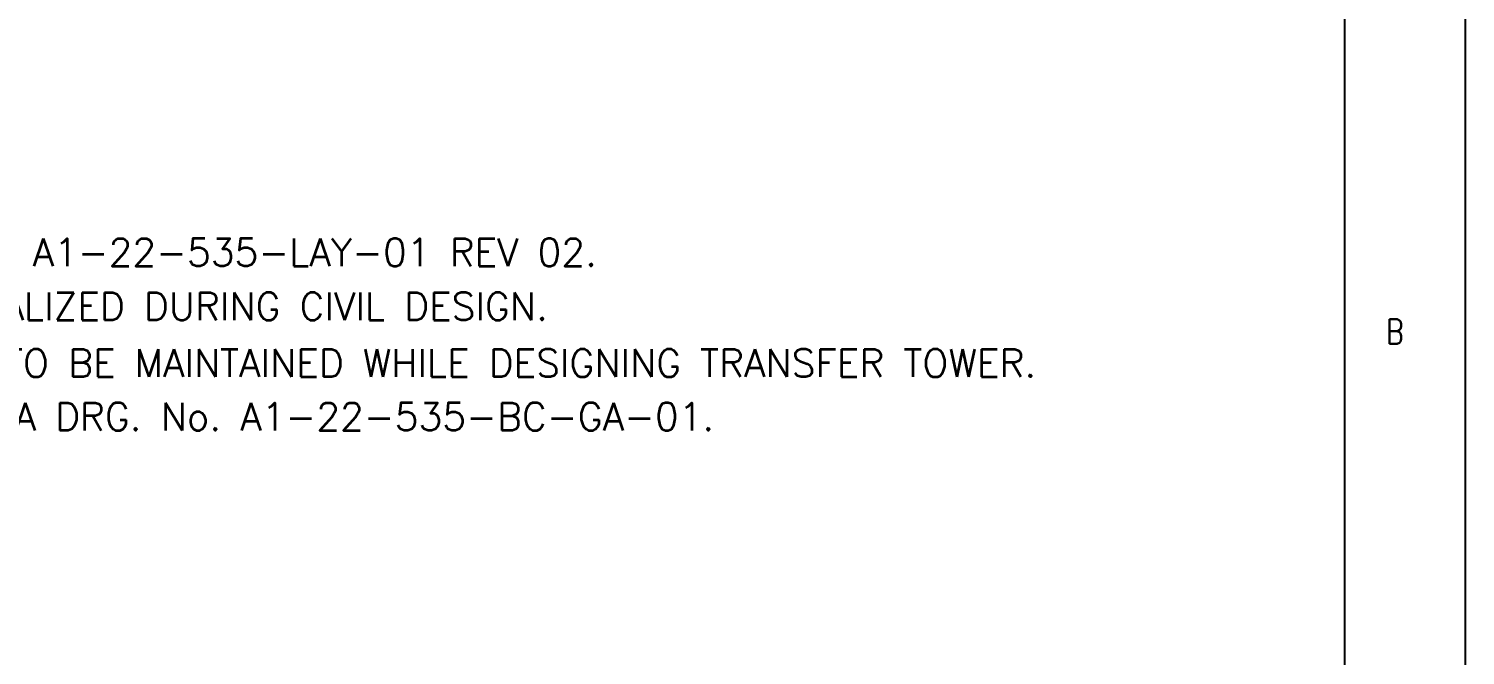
# Model space of a CAD drawing. Header units: millimetres. Extents: x -243837 to -5443, y 40 to 285140.
# Drawn here: x -35362 to -5443, y 20940 to 33981 of the extents above; entities that cross this region are included whole.
import ezdxf
from ezdxf.enums import TextEntityAlignment as Align

# ---------------------------------------------------------------- set-up
doc = ezdxf.new("R2010")
doc.units = ezdxf.units.MM
doc.layers.add('NANDAL', color=255, linetype='Continuous')
doc.layers.add('TEXT', color=255, linetype='Continuous', lineweight=18)
doc.styles.add('romans', font='romans.shx', dxfattribs={"width": 0.7})

# ---------------------------------------------------------------- blocks, each defined once
blk = doc.blocks.new('A$C71E5680D')
at = {"layer": 'NANDAL', "color": 7, "linetype": 'Continuous'}
for points in [[(-481.007, 260.48), (-75.007, 260.48), (-75.007, -22.52), (-481.007, -22.52)], [(-476.007, 255.48), (-80.007, 255.48), (-80.007, -17.52), (-476.007, -17.52)]]:
    blk.add_lwpolyline(points, close=True, dxfattribs=at)
at = {"layer": 'NANDAL', "color": 7, "linetype": 'Continuous', "style": 'romans', "width": 0.8}
blk.add_text('B', height=1.023, dxfattribs=at).set_placement((-77.92, 32.443), align=Align.MIDDLE)
blk = doc.blocks.new('TITLE BLOCK NEW')
at = {"layer": 'NANDAL', "lineweight": 0, "ltscale": 2, "xscale": 707.7384074565863, "yscale": 707.7384080466584, "zscale": 707.7384082604353}
blk.add_blockref('A$C71E5680D', (340427, -184352), dxfattribs=at)

msp = doc.modelspace()

# ---------------------------------------------------------------- block references
at = {"xscale": 0.7104450567211452, "yscale": 0.7104450567211452, "zscale": 0.7104450567211452}
msp.add_blockref('TITLE BLOCK NEW', (-209583.78, 142335.33), dxfattribs=at)

# ---------------------------------------------------------------- texts
at = {"layer": 'TEXT', "color": 2, "style": 'romans'}
for s, p in [('3. FOR PLANT LAYOUT REFER DRG. No. A1-22-535-LAY-01 REV 02.', (-50920.86, 29329.17, -0.13)), ('4. TRESTLE DIMENSIONS SHALL BE FINALIZED DURING CIVIL DESIGN.', (-50904.36, 28203.8)), ('5. MINIMUM HEAD ROOM OF 2.2 Mtrs. TO BE MAINTAINED WHILE DESIGNING TRANSFER TOWER.', (-50949.48, 27020.64, -0.13)), ('6. FOR FLOOR PLAN OF TT-1 REFER GA DRG. No. A1-22-535-BC-GA-01.', (-50949.48, 25908.68, -0.13))]:
    msp.add_text(s, height=577.368, dxfattribs=at).set_placement(p, align=Align.MIDDLE_LEFT)

doc.saveas('drawing.dxf')
